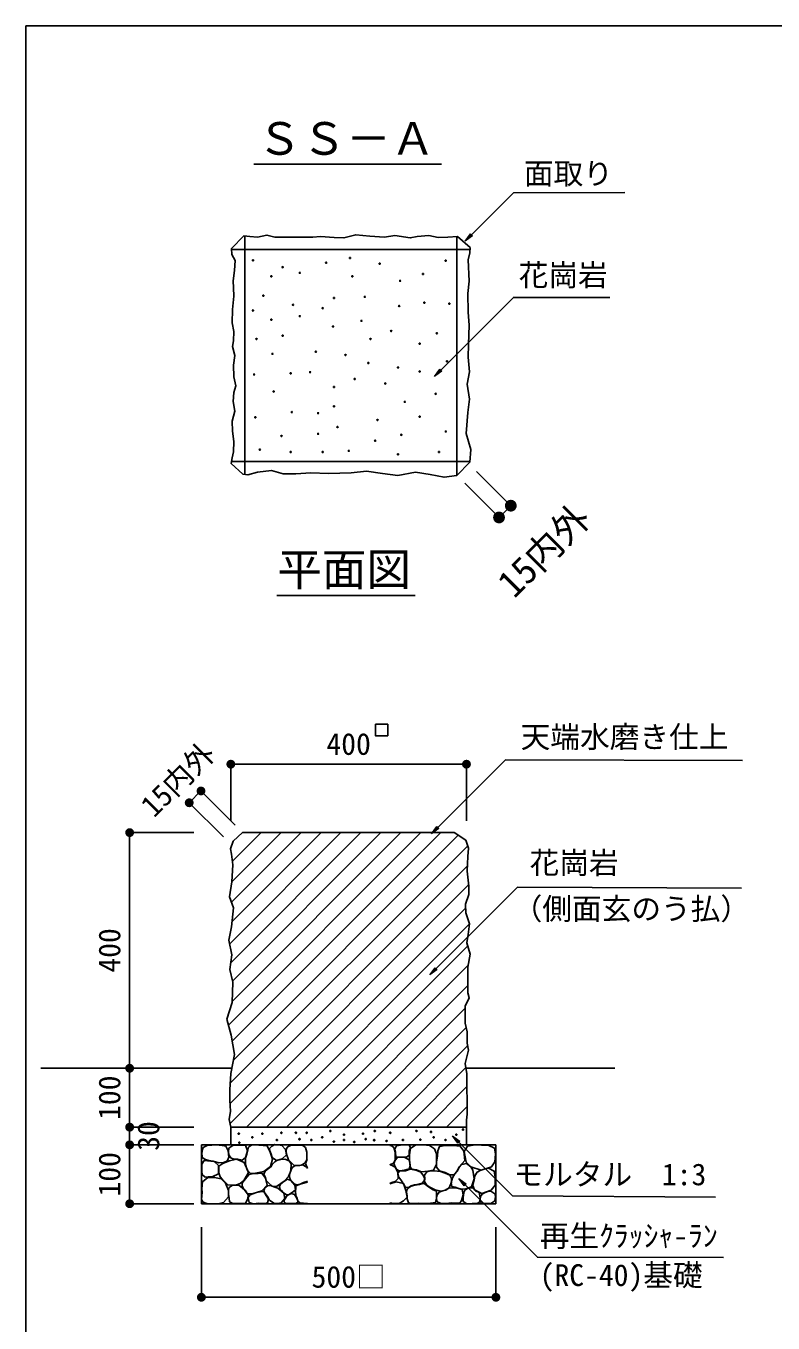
# Model space of a CAD drawing. Units: millimetres at full size, sheet at 1:20. Extents: x 103 to 5579, y 2009 to 5743.
# Drawn here: x 103 to 1371, y 3431 to 5633 of the extents above; entities that cross this region are included whole.
import ezdxf
from ezdxf.enums import TextEntityAlignment as Align

# ---------------------------------------------------------------- set-up
doc = ezdxf.new("R2010")
doc.units = ezdxf.units.MM
doc.header["$LTSCALE"] = 20
doc.linetypes.add('DASHED_SPACED', pattern=[12, 6, -6])
for name, color, linetype, lineweight in [('0_2', 7, 'Continuous', 25), ('_0-0_', 7, 'Continuous', 25), ('ハッチ', 4, 'Continuous', 25), ('寸法', 3, 'Continuous', 25), ('本体', 7, 'Continuous', 25)]:
    doc.layers.add(name, color=color, linetype=linetype, lineweight=lineweight)
doc.styles.add('ＭＳ ゴシック', font='')
doc.styles.get('ＭＳ ゴシック').set_extended_font_data('MS Gothic')

# ---------------------------------------------------------------- blocks, each defined once
blk = doc.blocks.new('filled_dot')
at = {"color": 0, "linetype": 'Continuous', "lineweight": -2, "const_width": 1.25}
blk.add_lwpolyline([(-0.625, 0, 1), (0.625, 0, 1)], format="xyb", close=True, dxfattribs=at)

msp = doc.modelspace()

# ---------------------------------------------------------------- hatches: boundary and pattern name
at = {"layer": '0_2'}
for points in [[(848.98, 5267.72), (857.91, 5280.01), (861.27, 5276.65)], [(796.96, 5038.2), (805.89, 5050.49), (809.25, 5047.13)], [(791.62, 4261.86), (800.54, 4274.15), (803.9, 4270.79)], [(838.16, 3676.38), (850.44, 3667.45), (847.08, 3664.09)]]:
    msp.add_hatch(color=256, dxfattribs=at).paths.add_polyline_path(points)
at = {"layer": '_0-0_'}
msp.add_hatch(color=3, dxfattribs=at).paths.add_polyline_path([(827.18, 3749.11), (839.47, 3740.18), (836.11, 3736.82)])
at = {"layer": 'ハッチ'}
msp.add_hatch(color=256, dxfattribs=at).paths.add_polyline_path([(788.68, 4022.08), (797.61, 4034.37), (800.97, 4031.01)])

# ---------------------------------------------------------------- linework, layer by layer
at = {"layer": '0_2'}
for points in [[(848.98, 5267.72), (930.87, 5349.61), (1120.02, 5350.17)], [(796.96, 5038.2), (930.85, 5172.09), (1094.28, 5172.02)], [(791.62, 4261.86), (917, 4387.25), (1319.62, 4386.29)], [(838.16, 3676.38), (971.55, 3542.99), (1287.37, 3542.77)]]:
    msp.add_lwpolyline(points, dxfattribs=at)
at = {"layer": '0_2', "lineweight": 13}
for points in [[(848.98, 5267.72), (857.91, 5280.01), (861.27, 5276.65)], [(796.96, 5038.2), (805.89, 5050.49), (809.25, 5047.13)], [(791.62, 4261.86), (800.54, 4274.15), (803.9, 4270.79)], [(838.16, 3676.38), (850.44, 3667.45), (847.08, 3664.09)]]:
    msp.add_lwpolyline(points, close=True, dxfattribs=at)
at = {"layer": '_0-0_'}
for p, q in [((128.18, 3863.78), (452.88, 3863.78)), ((851.01, 3863.78), (1103.08, 3863.78))]:
    msp.add_line(p, q, dxfattribs=at)
at = {"layer": '_0-0_', "color": 6}
msp.add_lwpolyline([(5579.41, 5633), (103.15, 5633), (103.15, 2009.37), (5579.41, 2009.37)], close=True, dxfattribs=at)
at = {"layer": '_0-0_', "color": 3}
msp.add_lwpolyline([(827.18, 3749.11), (929.25, 3647.04), (1273.51, 3645.07)], dxfattribs=at)
at = {"layer": '_0-0_', "color": 3, "lineweight": 13}
msp.add_lwpolyline([(827.18, 3749.11), (839.47, 3740.18), (836.11, 3736.82)], close=True, dxfattribs=at)
at = {"layer": 'ハッチ'}
for p, q in [((446.87, 3936.88), (773.77, 4263.78)), ((449.11, 4074.88), (638.01, 4263.78)), ((450.83, 4042.66), (671.95, 4263.78)), ((452.14, 4145.79), (570.13, 4263.78)), ((452.72, 4180.32), (536.18, 4263.78)), ((453.17, 4112.88), (604.07, 4263.78)), ((453.25, 3977.2), (739.83, 4263.78)), ((453.41, 3909.48), (807.71, 4263.78)), ((453.55, 4215.08), (502.24, 4263.78)), ((453.55, 4215.08), (502.24, 4263.78)), ((453.55, 4215.08), (502.24, 4263.78)), ((453.55, 4215.08), (502.24, 4263.78)), ((453.55, 4215.08), (502.24, 4263.78)), ((453.82, 4011.71), (705.89, 4263.78)), ((455.33, 3877.45), (837.13, 4259.25)), ((450.09, 3838.28), (853.05, 4241.24)), ((449.58, 3803.83), (852.41, 4206.66)), ((449.69, 3769.99), (854.53, 4174.84)), ((477.42, 3763.78), (849.43, 4135.79)), ((511.36, 3763.78), (856.33, 4108.75)), ((545.3, 3763.78), (853.06, 4071.54)), ((579.24, 3763.78), (854.15, 4038.69)), ((613.18, 3763.78), (853.44, 4004.03)), ((647.12, 3763.78), (848.88, 3965.53)), ((681.07, 3763.78), (850.4, 3933.11)), ((715.01, 3763.78), (852.95, 3901.73)), ((748.95, 3763.78), (850, 3864.84)), ((782.89, 3763.78), (851.64, 3832.53)), ((816.83, 3763.78), (852.18, 3799.13)), ((724.5, 3669.91), (720.97, 3668.27)), ((580.97, 3634.44), (574.1, 3634.66)), ((724.1, 3634.66), (720.97, 3635.07))]:
    msp.add_line(p, q, dxfattribs=at)
for points in [[(788.68, 4022.08), (937.8, 4171.2), (1318.09, 4169.41)], [(720.97, 3732.74), (723.04, 3732.55), (727.58, 3729.21), (729.98, 3721.08), (729.98, 3715.82), (729.74, 3708.17), (726.87, 3702.68), (720.97, 3699.73)], [(574.5, 3669.91), (568.45, 3667.09), (563.21, 3666.09), (559.78, 3666.89), (555.55, 3670.72), (552.12, 3674.35), (550.31, 3678.98), (550.71, 3683.61), (552.32, 3688.45), (554.95, 3695.1), (559.38, 3698.32), (567.65, 3698.52), (572.89, 3699.93), (579.95, 3695.9), (580.97, 3693.9)], [(580.97, 3694.53), (579.78, 3696.71), (577.56, 3701.94), (579.98, 3707.79), (580.97, 3708.89)], [(720.97, 3699.42), (722.89, 3699.93), (729.95, 3695.9), (734.58, 3686.84), (734.79, 3676.76), (730.15, 3671.32), (724.5, 3669.91)], [(574.1, 3634.66), (568.05, 3635.46), (564.83, 3638.08), (563.82, 3643.12), (561.4, 3647.75), (560.59, 3655), (561.4, 3659.84), (561.4, 3664.27), (570.47, 3667.7), (580.97, 3670.69)], [(580.97, 3672.29), (580.15, 3671.32), (574.5, 3669.91)], [(720.97, 3667.84), (731.76, 3670.92), (743.86, 3668.3), (747.89, 3656.01), (750.31, 3645.13), (744.06, 3638.69), (737, 3634.25), (724.1, 3634.66)]]:
    msp.add_lwpolyline(points, dxfattribs=at)
at = {"layer": 'ハッチ', "lineweight": 13}
msp.add_lwpolyline([(788.68, 4022.08), (797.61, 4034.37), (800.97, 4031.01)], close=True, dxfattribs=at)
at = {"layer": 'ハッチ'}
for points in [[(442.97, 3705.45), (438.4, 3703.71), (430.35, 3703.49), (421.22, 3705.88), (413.39, 3706.97), (408.17, 3708.71), (403.17, 3711.97), (401.87, 3717.83), (402.08, 3724.35), (404.26, 3729.13), (410.78, 3732.83), (418.83, 3733.48), (425.79, 3733.7), (436.44, 3732.83), (442.75, 3731.52), (446.45, 3723.7), (447.75, 3712.84), (445.58, 3707.4)], [(462.99, 3709.48), (455.9, 3709.73), (450.84, 3711.5), (447.8, 3716.56), (447.3, 3721.87), (447.8, 3728.19), (454.64, 3732.49), (460.96, 3733.25), (467.8, 3733.25), (475.9, 3733.25), (479.44, 3723.39), (475.9, 3712.51), (470.33, 3707.96)], [(478.93, 3691.52), (475.64, 3700.62), (475.9, 3710.99), (478.17, 3718.07), (479.95, 3725.16), (481.21, 3729.71), (486.02, 3733), (491.34, 3734.01), (498.68, 3733.25), (505.76, 3732.74), (512.09, 3732.74), (517.15, 3722.88), (521.46, 3709.22), (518.42, 3696.83), (506.78, 3688.48), (492.85, 3685.45), (484.25, 3685.2)], [(519.68, 3717.97), (517.05, 3723.47), (516.57, 3727.29), (520.4, 3731.36), (525.9, 3734.22), (531.16, 3733.51), (537.38, 3732.79), (543.6, 3726.1), (545.27, 3716.78), (538.1, 3710.08), (528.29, 3707.46), (521.36, 3712.47)], [(545.54, 3718.21), (544.82, 3723.47), (545.3, 3727.53), (547.69, 3730.64), (553.19, 3733.03), (560.84, 3733.27), (567.78, 3733.03), (573.04, 3732.55), (577.58, 3729.21), (579.98, 3721.08), (579.98, 3715.82), (579.74, 3708.17), (576.87, 3702.68), (570.17, 3699.33), (558.45, 3698.61), (548.64, 3708.17)], [(730.57, 3718.73), (731.58, 3712.69), (735.41, 3712.69), (743.08, 3712.69), (749.33, 3713.09), (753.96, 3716.12), (753.96, 3722.97), (755.98, 3729.21), (753.96, 3733.04), (747.11, 3733.85), (738.84, 3733.24), (732.19, 3731.83), (729.16, 3726.39), (730.78, 3721.76)], [(766.01, 3691.09), (757.98, 3692.69), (755.57, 3696.36), (754.96, 3702.76), (754.54, 3709.66), (754.43, 3716.08), (754.77, 3720.89), (755.92, 3727.43), (765, 3733.64), (777.25, 3733.51), (788.15, 3732.47), (796.52, 3727.09), (800.19, 3718.72), (800.28, 3700.96), (795.03, 3690.97), (785.4, 3688.91), (774.39, 3687.99)], [(814.8, 3732.58), (805.06, 3730.83), (802.2, 3723.35), (801.91, 3714.42), (799.89, 3704.62), (799.89, 3695.97), (805.08, 3689.63), (814.6, 3686.75), (822.67, 3683), (829.88, 3682.72), (835.36, 3689.63), (838.53, 3696.26), (848.04, 3707.48), (846.34, 3722.85), (840.38, 3731.69), (829.01, 3732.86), (821.81, 3732.58)], [(865.89, 3733.78), (876.36, 3733.29), (887.96, 3733.01), (898.42, 3727.92), (900.12, 3718.02), (899.27, 3705.02), (893.61, 3696.26), (875.79, 3690.88), (858.36, 3696.71), (850.6, 3704.19), (847.22, 3722.27), (852.88, 3731.31)], [(412.49, 3679.45), (407.17, 3678.83), (403.1, 3682.89), (401.54, 3687.26), (401.85, 3694.14), (401.54, 3701.01), (405.92, 3707.26), (422.49, 3705.7), (430, 3698.83), (430.31, 3684.45), (419.37, 3679.45)], [(460.89, 3666.08), (452.85, 3665.19), (445.7, 3666.08), (441.83, 3669.65), (436.77, 3674.71), (432.9, 3679.47), (430.82, 3686.02), (430.82, 3692.56), (430.52, 3697.62), (437.66, 3702.08), (448.98, 3706.84), (460.89, 3709.22), (473.87, 3703.66), (480.71, 3686.71), (473.1, 3673.22), (466.55, 3668.17)], [(515.64, 3668.5), (510.86, 3673.52), (509.66, 3678.54), (507.27, 3683.8), (509.42, 3688.82), (514.92, 3693.6), (519.47, 3696.94), (521.38, 3700.29), (525.68, 3704.83), (529.03, 3706.98), (535.97, 3709.13), (542.67, 3709.61), (550.08, 3706.74), (553.67, 3701.48), (552.95, 3689.77), (549.12, 3680.21), (541.71, 3672.09), (528.32, 3663), (521.38, 3663.72)], [(753.57, 3693.28), (748.12, 3691.27), (741.87, 3690.06), (736.43, 3689.45), (731.99, 3692.68), (729.78, 3696.71), (727.56, 3701.94), (729.98, 3707.79), (733.81, 3712.02), (745.5, 3712.82), (753.77, 3708.59), (755.38, 3699.93)], [(838.33, 3659.95), (831.8, 3661.91), (825.93, 3663.21), (825.06, 3669.95), (827.02, 3677.78), (831.37, 3684.53), (835.29, 3689.1), (838.55, 3695.19), (843.11, 3700.18), (851.15, 3702.19), (858.36, 3696.71), (862.06, 3690.84), (864.23, 3675.83), (859.66, 3662.78), (848.13, 3658.42), (840.95, 3659.08)], [(410.37, 3634.14), (403.94, 3636.2), (401.36, 3640.83), (401.62, 3647.26), (402.39, 3653.44), (401.62, 3659.36), (402.14, 3665.53), (403.17, 3671.19), (411.66, 3678.14), (423.51, 3678.39), (434.83, 3676.08), (442.04, 3668.62), (447.19, 3656.01), (446.93, 3645.46), (438.44, 3635.94), (431.74, 3634.14), (421.7, 3633.89)], [(475.14, 3656.62), (472.61, 3659.65), (470.07, 3663.45), (470.33, 3668.76), (473.37, 3673.31), (478.43, 3679.13), (481.97, 3683.68), (487.03, 3684.69), (497.41, 3685.2), (503.74, 3685.95), (509.56, 3677.1), (512.85, 3665.47), (503.74, 3655.86), (487.03, 3650.55), (478.93, 3651.05)], [(778.16, 3681.39), (779.78, 3677.16), (779.37, 3672.73), (775.95, 3668.5), (769.9, 3666.89), (762.84, 3665.88), (756.99, 3664.27), (752.76, 3661.25), (747.32, 3661.45), (744.49, 3666.49), (740.66, 3672.73), (736.03, 3679.18), (734.41, 3685.83), (737.84, 3689.66), (747.32, 3689.86), (755.38, 3692.48), (765.06, 3690.86), (773.53, 3687.24)], [(782.91, 3665.93), (779.88, 3671.43), (780.16, 3675.83), (779.88, 3682.14), (783.46, 3687.91), (788.13, 3689.01), (796.93, 3689.84), (806.83, 3688.74), (815.08, 3685.44), (822.78, 3682.14), (825.53, 3676.92), (825.53, 3670.33), (821.66, 3660.94), (814.81, 3656.59), (807.93, 3655.22), (797.76, 3657.14), (787.86, 3662.64)], [(861.97, 3664.9), (864.2, 3673.78), (865.31, 3681.28), (869.2, 3687.67), (874.2, 3690.45), (880.86, 3692.39), (888.64, 3694.33), (898.09, 3689.33), (899.76, 3678.78), (899.76, 3665.45), (892.81, 3656.85), (877.25, 3651.29), (864.47, 3657.68)], [(448.35, 3643.36), (447.18, 3650.12), (447.18, 3656.65), (448.11, 3661.31), (453.48, 3665.04), (464.68, 3665.28), (474.25, 3657.35), (480.55, 3648.72), (479.62, 3641.96), (475.65, 3634.73), (467.48, 3634.03), (454.65, 3634.26), (448.81, 3637.3)], [(513.01, 3646.04), (509.42, 3651.06), (507.27, 3655.84), (508.7, 3660.85), (513.01, 3663.96), (518.51, 3664.68), (524.01, 3662.29), (530.71, 3660.38), (541.23, 3651.77), (542.67, 3642.45), (536.21, 3635.52), (529.99, 3634.33), (524.01, 3634.56), (516.36, 3640.06)], [(541.73, 3651.92), (538.47, 3654.59), (534.91, 3658), (533.42, 3663.19), (535.35, 3667.19), (538.91, 3670), (543.51, 3673.27), (547.37, 3675.49), (552.71, 3673.41), (555.97, 3669.56), (559.38, 3665.56), (560.87, 3657.55), (555.38, 3652.96), (549.15, 3649.1), (545.59, 3649.1)], [(757.64, 3634), (752.79, 3635.57), (750.57, 3641.86), (750.43, 3647.5), (749.25, 3653.65), (750.57, 3657.98), (753.71, 3661.38), (757.25, 3663.61), (763.15, 3665.31), (771.41, 3666.49), (775.08, 3667.67), (779.01, 3668.2), (786.62, 3662.43), (794.74, 3657.32), (800.12, 3655.23), (800.25, 3649.59), (800.25, 3643.17), (798.68, 3636.1), (789.89, 3634.52), (782.42, 3634.13), (768.92, 3635.05), (762.23, 3634)], [(807.82, 3634.28), (801.41, 3636.88), (800, 3642.3), (800.61, 3647.51), (804.42, 3653.52), (810.83, 3655.53), (816.05, 3656.93), (821.66, 3660.94), (835.3, 3660.14), (843.52, 3658.13), (845.53, 3648.91), (842.52, 3639.09), (839.51, 3634.68), (825.27, 3635.28), (817.05, 3634.08)], [(846.2, 3647.93), (846.41, 3652.69), (848.89, 3657.44), (855.1, 3660.75), (861.31, 3660.55), (866.07, 3655.79), (872.49, 3652.69), (874.15, 3643.58), (873.73, 3637.17), (868.97, 3634.48), (860.9, 3634.48), (851.38, 3633.86), (845.37, 3637.38), (845.37, 3644.83)], [(877.87, 3650), (881.8, 3652.48), (887.18, 3654.55), (892.36, 3655.38), (899.4, 3650.62), (900.43, 3645.86), (898.98, 3638.83), (892.15, 3634.07), (884.7, 3634.07), (875.8, 3634.07), (874.15, 3640.89), (874.77, 3646.27)], [(480.93, 3641.25), (480.69, 3644.36), (483.8, 3648.66), (488.35, 3650.81), (494.57, 3652.72), (501.02, 3654.16), (507, 3654.63), (510.83, 3647.94), (514.66, 3641.49), (513.46, 3635.52), (507.96, 3634.32), (498.63, 3634.8), (489.07, 3633.84), (482.13, 3635.75)], [(547.67, 3634.13), (544.11, 3634.13), (541.58, 3636.65), (541.44, 3639.62), (543.51, 3643.47), (546.33, 3647.03), (549.74, 3649.25), (553.45, 3651.18), (559.09, 3649.55), (563.09, 3643.32), (565.02, 3636.8), (562.2, 3634.88), (554.64, 3634.13)]]:
    msp.add_lwpolyline(points, close=True, dxfattribs=at)
for centre in [(488.72, 5235.18), (539.08, 5223.56), (612.69, 5231.31), (653.36, 5239.05), (703.73, 5229.37), (815.72, 5234.64), (519.71, 5208.06), (568.14, 5213.87), (657.24, 5208.06), (738.59, 5200.31), (777.33, 5211.94), (506.15, 5175.13), (678.55, 5173.19), (556.51, 5159.64), (606.88, 5153.82), (626.25, 5171.26), (736.66, 5157.7), (779.52, 5163.41), (821.9, 5161.57), (488.72, 5149.95), (519.71, 5134.45), (568.14, 5140.27), (672.73, 5132.52), (539.08, 5107.34), (624.31, 5122.83), (723.1, 5115.08), (800.58, 5111.21), (494.53, 5101.53), (688.23, 5101.53), (771.52, 5093.78), (521.65, 5076.34), (595.25, 5080.22), (645.62, 5074.41), (818.03, 5063.78), (490.65, 5041.48), (552.64, 5043.41), (585.57, 5045.35), (684.36, 5060.85), (734.72, 5053.1), (771.52, 5046.35), (626.25, 5020.17), (661.11, 5033.73), (713.41, 5025.98), (523.58, 5012.42), (798.64, 5008.55), (554.58, 4977.56), (599.13, 4975.62), (626.25, 4987.24), (746.34, 4994.99), (492.62, 4968.71), (699.85, 4964), (771.52, 4969.81), (537.14, 4936.88), (599.13, 4940.75), (632.06, 4952.37), (740.53, 4938.82), (816.09, 4944.63), (500.34, 4913.63), (552.64, 4909.76), (606.88, 4909.76), (651.43, 4911.7), (695.98, 4929.13), (804.45, 4909.76), (734.72, 4905.89)]:
    msp.add_circle(centre, 1, dxfattribs=at)
at = {"layer": 'ハッチ', "linetype": 'DASHED_SPACED'}
for centre in [(464.46, 3752.7), (487.55, 3746.54), (504.48, 3752.7), (536.8, 3754.24), (561.43, 3754.24), (567.59, 3743.47), (579.9, 3754.24), (606.07, 3746.54), (619.92, 3757.32), (643.01, 3751.16), (675.33, 3752.7), (679.95, 3743.47), (695.34, 3757.32), (721.51, 3754.24), (766.15, 3757.32), (772.6, 3742.54), (790.77, 3755.78), (795.39, 3746.54), (833.87, 3751.16), (845.1, 3759.72), (465.34, 3737.36), (529.11, 3741.93), (587.6, 3741.93), (625.97, 3739.27), (643.01, 3741.93), (660.45, 3738.61), (694.31, 3741.69), (715.35, 3740.39), (743.06, 3741.93), (815.4, 3741.93)]:
    msp.add_circle(centre, 1, dxfattribs=at)
at = {"layer": '寸法'}
for p, q in [((490.25, 5398.25), (808.82, 5398.25)), ((868.24, 4876.72), (926.28, 4818.68)), ((848.24, 4856.72), (906.28, 4798.68)), ((906.28, 4798.68), (926.28, 4818.68)), ((906.28, 4798.68), (926.28, 4818.68)), ((529.32, 4666.06), (763.89, 4666.06)), ((450.97, 4379.87), (850.97, 4379.87)), ((450.97, 4283.78), (450.97, 4379.87)), ((850.97, 4283.47), (850.97, 4379.87)), ((400.33, 4334.42), (380.33, 4314.42)), ((458.38, 4276.38), (400.33, 4334.42)), ((438.37, 4256.38), (380.33, 4314.42)), ((279.22, 4263.78), (279.22, 3863.78)), ((388.07, 4263.78), (279.22, 4263.78)), ((388.07, 3863.78), (279.22, 3863.78)), ((279.22, 3863.78), (279.22, 3763.78)), ((388.07, 3863.78), (279.22, 3863.78)), ((388.07, 3763.78), (279.22, 3763.78)), ((279.22, 3763.78), (279.22, 3733.78)), ((388.07, 3763.78), (279.22, 3763.78)), ((388.07, 3733.78), (279.22, 3733.78)), ((279.22, 3733.78), (279.22, 3633.78)), ((388.07, 3733.78), (279.22, 3733.78)), ((388.07, 3633.78), (279.22, 3633.78)), ((400.97, 3593.78), (400.97, 3475.01)), ((900.97, 3593.78), (900.97, 3475.01)), ((400.97, 3475.01), (900.97, 3475.01))]:
    msp.add_line(p, q, dxfattribs=at)
at = {"layer": '寸法', "color": 1}
for p, q in [((380.33, 4314.42), (400.33, 4334.42)), ((279.22, 3763.78), (279.22, 3733.78))]:
    msp.add_line(p, q, dxfattribs=at)
at = {"layer": '寸法'}
msp.add_lwpolyline([(696.36, 4447.65), (717.51, 4447.65), (717.51, 4428.28), (696.36, 4428.28)], close=True, dxfattribs=at)
at = {"layer": '本体'}
for p, q in [((474.69, 4871.89), (474.69, 5276.55)), ((834.69, 5275.35), (834.69, 4870.19)), ((452.46, 5253.69), (857.09, 5253.69)), ((856.61, 4893.69), (452.2, 4893.69)), ((470.71, 4263.78), (830.97, 4263.78)), ((450.97, 3763.78), (850.97, 3763.78)), ((450.97, 3763.78), (450.97, 3733.78)), ((850.97, 3763.78), (850.97, 3733.78)), ((400.97, 3733.78), (900.97, 3733.78)), ((400.97, 3733.78), (400.97, 3633.78)), ((900.97, 3733.78), (900.97, 3633.78)), ((400.97, 3633.78), (900.97, 3633.78))]:
    msp.add_line(p, q, dxfattribs=at)
msp.add_lwpolyline([(471.15, 4872.45), (451.75, 4890.5), (453.1, 4899.98), (455.5, 4910.35), (456.29, 4927.89), (453.9, 4945.43), (453.1, 4962.17), (457.89, 4978.92), (454.7, 4995.66), (456.29, 5010.81), (459.48, 5021.97), (456.29, 5037.12), (455.5, 5057.05), (457.89, 5073.8), (453.9, 5088.95), (455.5, 5098.52), (456.29, 5114.46), (453.1, 5128.81), (453.9, 5151.94), (456.29, 5174.26), (455.5, 5188.61), (454.7, 5200.57), (457.09, 5218.11), (458.44, 5234.75), (452.78, 5244.94), (452.4, 5255.5), (472.85, 5276.72), (483.52, 5275.75), (496.19, 5274.72), (512.15, 5277.91), (525.71, 5274.72), (547.26, 5274.72), (567.21, 5274.72), (590.35, 5274.72), (603.11, 5275.52), (626.25, 5273.93), (643.01, 5273.13), (662.96, 5278.71), (686.89, 5276.32), (711.63, 5274.72), (729.18, 5277.12), (755.52, 5273.13), (767.49, 5275.52), (786.87, 5277.19), (802.83, 5274), (819.52, 5274.53), (836.03, 5275.43), (857.36, 5256.82), (856.61, 5248.12), (853.9, 5235.73), (855.49, 5199.85), (853.1, 5179.12), (853.9, 5147.22), (855.49, 5124.9), (854.69, 5092.21), (853.9, 5070.68), (856.29, 5045.96), (852.3, 5025.23), (856.29, 4999.72), (853.1, 4976.6), (850.72, 4941.16), (858.7, 4914.06), (856.47, 4892.4), (834.76, 4870.2), (813.05, 4867.09), (789.28, 4871.8), (764.54, 4875.78), (734.22, 4870.2), (708.69, 4873.39), (681.56, 4877.38), (655.23, 4874.19), (616.93, 4873.39), (586.6, 4874.19), (561.52, 4872.58), (539.98, 4872.58), (520.03, 4878.16), (496.12, 4875.57), (479.62, 4871.11)], close=True, dxfattribs=at)
for points in [[(450.97, 3763.78), (448.29, 3776.81), (450.28, 3790.67), (449.31, 3809.1), (449.31, 3827.05), (451.25, 3854.7), (457.07, 3887.19), (451.73, 3919.69), (443.97, 3947.13), (453.2, 3975.26), (454.17, 4010.18), (449.31, 4031.52), (452.72, 4056.52), (447.86, 4081.26), (452.23, 4104.06), (455.63, 4136.07), (448.83, 4154.98), (452.72, 4180.21), (454.19, 4209.12), (452.25, 4227.07), (450.58, 4236.33), (454.68, 4249.44), (470.71, 4263.78)], [(830.38, 4263.78), (849.8, 4250.75), (854.37, 4237.39), (853.19, 4223.01), (852.01, 4198.23), (854.77, 4172.66), (854.77, 4158.89), (849.26, 4142.37), (849.65, 4127.6), (856.35, 4108.71), (853.98, 4091.01), (851.62, 4076.46), (857.13, 4057.58), (853.59, 4035.15), (853.6, 4012.89), (853.21, 3992.04), (855.57, 3983.39), (848.88, 3969.23), (848.88, 3940.12), (852.03, 3925.56), (852.03, 3906.48), (854.4, 3894.28), (848.89, 3871.86), (851.64, 3854.55), (851.64, 3832.13), (852.05, 3806.1), (852.44, 3785.57), (851.19, 3775.77), (850.97, 3763.78)]]:
    msp.add_lwpolyline(points, dxfattribs=at)

# ---------------------------------------------------------------- block references
at = {"layer": '寸法'}
for p, xscale, yscale, rotation in [((926.28, 4818.68), 8, 8, 225), ((906.28, 4798.68), 8, 8, 45), ((850.97, 4379.87), 6, 6, 180), ((400.33, 4334.42), 6, 6, 225), ((380.33, 4314.42), 6, 6, 45), ((279.22, 4263.78), 6, 6, 270), ((279.22, 3863.78), 6, 6, 90), ((279.22, 3863.78), 6, 6, 270), ((279.22, 3763.78), 6, 6, 90), ((279.22, 3763.78), 6, 6, 270), ((279.22, 3733.78), 6, 6, 90), ((279.22, 3733.78), 6, 6, 270), ((279.22, 3633.78), 6, 6, 90), ((900.97, 3475.01), 6, 6, 180)]:
    msp.add_blockref('filled_dot', p, dxfattribs=dict(at, xscale=xscale, yscale=yscale, rotation=rotation))
at = {"layer": '寸法', "xscale": 6, "yscale": 6}
for p in [(450.97, 4379.87), (400.97, 3475.01)]:
    msp.add_blockref('filled_dot', p, dxfattribs=at)

# ---------------------------------------------------------------- texts
at = {"layer": '_0-0_', "color": 3, "style": 'ＭＳ ゴシック'}
for s, p in [('面取り', (948.42, 5352.97)), ('花崗岩', (939.61, 5180.48)), ('天端水磨き仕上', (942.97, 4396.69)), ('花崗岩', (958.15, 4182.83)), ('（側面玄のう払）', (929.33, 4105.02)), ('モルタル\u30001:3', (930.75, 3654.08)), ('再生ｸﾗｯｼｬ-ﾗﾝ', (975.25, 3549.77)), ('(RC-40)基礎', (975.25, 3483.05))]:
    msp.add_text(s, height=36.95, dxfattribs=at).set_placement(p, align=Align.BOTTOM_LEFT)
at = {"layer": '寸法', "style": 'ＭＳ ゴシック'}
for s, p in [('ＳＳ－Ａ', (495.52, 5397.75)), ('平面図\u3000', (529.96, 4666.2))]:
    msp.add_text(s, height=55.43, dxfattribs=at).set_placement(p, align=Align.BOTTOM_LEFT)
for s, height, rotation, p in [('15内外', 46.19, 45, (1008.39, 4716.57)), ('15内外', 36.95, 45, (381.75, 4333)), ('400', 36.95, 90, (274.42, 4063.78)), ('100', 36.95, 90, (274.42, 3813.78)), ('30', 36.95, 90, (340.57, 3748.78)), ('100', 36.95, 90, (274.42, 3683.78))]:
    msp.add_text(s, height=height, rotation=rotation, dxfattribs=at).set_placement(p, align=Align.BOTTOM_CENTER)
for s, p in [('400', (650.97, 4384.67)), ('500□', (650.97, 3480.22))]:
    msp.add_text(s, height=36.95, dxfattribs=at).set_placement(p, align=Align.BOTTOM_CENTER)

doc.saveas('drawing.dxf')
